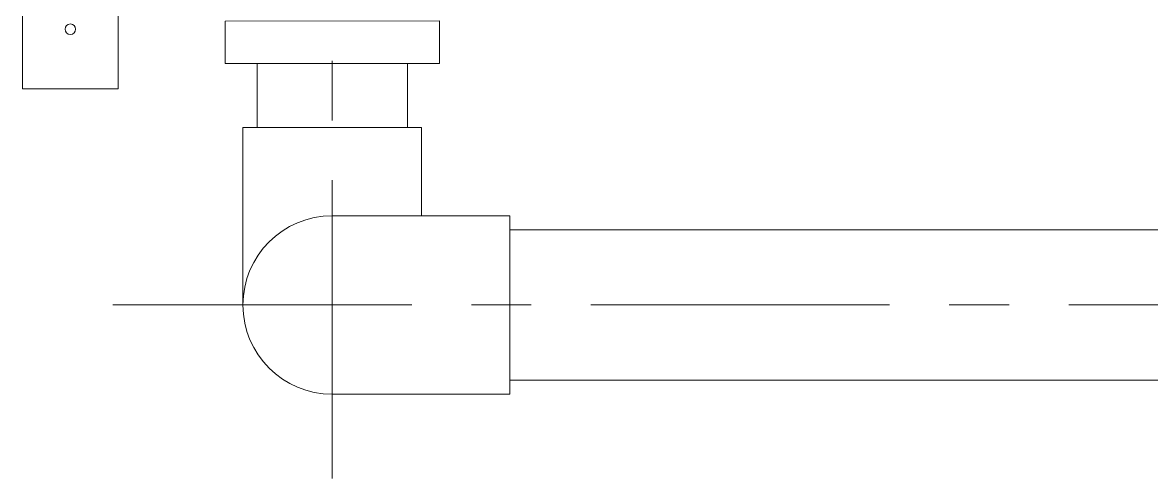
# Model space of a CAD drawing. Header units: millimetres. Extents: x 3795014 to 4300160, y 3869364 to 4016788.
# Drawn here: x 4228177.4 to 4228649.8, y 3925847.4 to 3926038.5 of the extents above; entities that cross this region are included whole.
import ezdxf

# ---------------------------------------------------------------- set-up
doc = ezdxf.new("R2010")
doc.units = ezdxf.units.MM
doc.linetypes.add('CENTER', pattern=[2, 1.25, -0.25, 0.25, -0.25])
doc.layers.add('Дополнительная', color=7, linetype='Continuous', lineweight=18)

msp = doc.modelspace()

# ---------------------------------------------------------------- linework, layer by layer
at = {"layer": 'Дополнительная', "linetype": 'CENTER', "ltscale": 100}
for p, q in [((4228307.03, 3925847.44, 0), (4228306.74, 3926758.9, 0)), ((4228215.24, 3925920.13, 0), (4229256.51, 3925920.13, 0))]:
    msp.add_line(p, q, dxfattribs=at)
at = {"layer": 'Дополнительная', "ltscale": 25}
for p, q in [((4228269.63, 3925920.12, 0), (4228269.65, 3925994.46, 0)), ((4228269.65, 3925994.46, 0), (4228344.41, 3925994.44, 0)), ((4228344.41, 3925994.44, 0), (4228344.4, 3925957.27, 0)), ((4228381.34, 3925957.51, 0), (4228307, 3925957.49, 0)), ((4228381.36, 3925882.75, 0), (4228381.34, 3925957.51, 0)), ((4228307.02, 3925882.73, 0), (4228381.36, 3925882.75, 0))]:
    msp.add_line(p, q, dxfattribs=at)
at = {"layer": 'Дополнительная', "ltscale": 25, "elevation": 0}
for points in [[(4228217.41, 3926010.66), (4228217.41, 3926060.66), (4228177.41, 3926060.66), (4228177.41, 3926010.66)], [(4228262.16, 3926039.1), (4228262.17, 3926021.29), (4228351.87, 3926021.35), (4228351.86, 3926039.16)], [(4228275.52, 3926021.3), (4228275.53, 3925994.43), (4228338.53, 3925994.47), (4228338.52, 3926021.34)], [(4228381.35, 3925951.63), (4228733.03, 3925951.64), (4228733.03, 3925888.64), (4228381.35, 3925888.63)]]:
    msp.add_lwpolyline(points, close=True, dxfattribs=at)
at = {"layer": 'Дополнительная', "ltscale": 25}
msp.add_circle((4228197.41, 3926035.66, 0), 2.2, dxfattribs=at)
msp.add_arc((4228307.01, 3925920.11, 0), 37.38, 90.0184, 270.018, dxfattribs=at)

doc.saveas('drawing.dxf')
